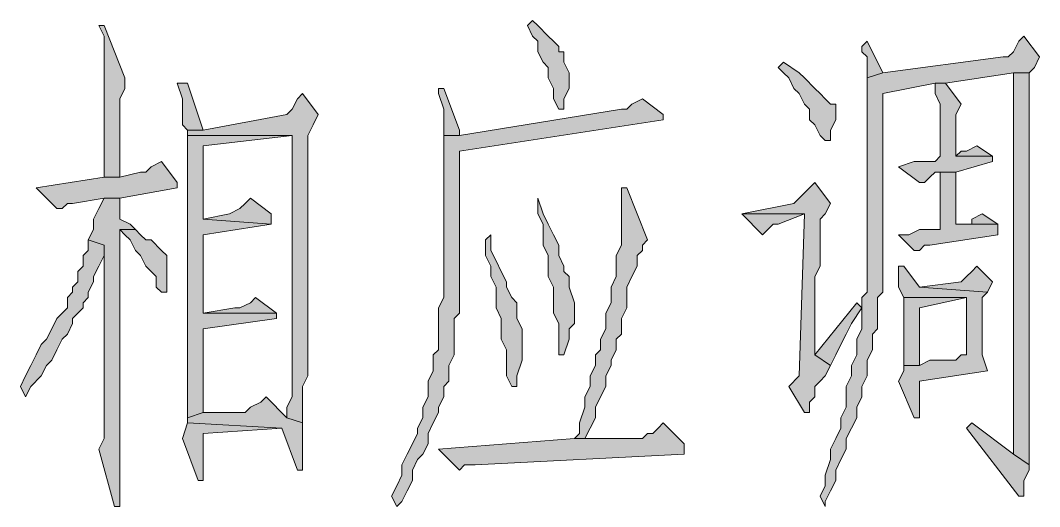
# Model space of a CAD drawing. Header units: millimetres. Extents: x 24 to 410, y 10 to 282.
# Drawn here: x 351.66 to 359.92, y 27.3 to 31.24 of the extents above; entities that cross this region are included whole.
import ezdxf

# ---------------------------------------------------------------- set-up
doc = ezdxf.new("R2010")
doc.units = ezdxf.units.MM

msp = doc.modelspace()

# ---------------------------------------------------------------- hatches: boundary and pattern name
h = msp.add_hatch(color=7)
h.dxf.hatch_style = 2
h.paths.add_polyline_path([(355.811667, 31.242), (355.769333, 31.199667), (355.811667, 31.115), (355.854, 31.072667), (355.854, 30.988), (355.896333, 30.903333), (355.938667, 30.861), (355.938667, 30.776333), (355.981, 30.691667), (355.981, 30.607), (356.023333, 30.522333), (356.065667, 30.522333), (356.065667, 30.607), (356.108, 30.691667), (356.108, 30.818667), (356.065667, 30.903333), (356.065667, 30.988), (356.023333, 30.988), (356.023333, 31.030333), (355.981, 31.072667), (355.938667, 31.115), (355.854, 31.199667)])
h = msp.add_hatch(color=7)
h.dxf.hatch_style = 2
h.paths.add_polyline_path([(352.340333, 31.199667), (352.298, 31.199667), (352.340333, 31.115), (352.340333, 29.972), (352.467333, 29.972), (352.467333, 30.268333), (352.467333, 30.353), (352.467333, 30.607), (352.509667, 30.691667), (352.509667, 30.776333)])
h = msp.add_hatch(color=7)
h.dxf.hatch_style = 2
h.paths.add_polyline_path([(359.791, 31.115), (359.748667, 31.072667), (359.706333, 30.988), (359.664, 30.945667), (359.621667, 30.945667), (358.648, 30.818667), (358.521, 30.776333), (358.521, 29.21), (358.521, 29.125333), (358.521, 29.040667), (358.478667, 28.998333), (358.478667, 28.744333), (358.436333, 28.659667), (358.436333, 28.532667), (358.394, 28.448), (358.394, 28.363333), (358.351667, 28.278667), (358.351667, 28.109333), (358.309333, 28.024667), (358.309333, 27.94), (358.267, 27.855333), (358.224667, 27.770667), (358.224667, 27.686), (358.182333, 27.559), (358.182333, 27.474333), (358.14, 27.389667), (358.182333, 27.305), (358.182333, 27.347333), (358.224667, 27.432), (358.267, 27.516667), (358.267, 27.601333), (358.309333, 27.686), (358.351667, 27.770667), (358.351667, 27.855333), (358.394, 27.94), (358.436333, 28.024667), (358.436333, 28.109333), (358.478667, 28.194), (358.478667, 28.278667), (358.521, 28.363333), (358.521, 28.490333), (358.563333, 28.575), (358.563333, 28.702), (358.605667, 28.744333), (358.605667, 28.998333), (358.648, 29.040667), (358.648, 30.649333), (359.071333, 30.734), (359.156, 30.734), (359.706333, 30.818667), (359.833333, 30.818667), (359.875667, 30.861), (359.918, 30.945667)])
h = msp.add_hatch(color=7)
h.dxf.hatch_style = 2
h.paths.add_polyline_path([(358.521, 31.072667), (358.478667, 31.030333), (358.478667, 30.988), (358.521, 30.945667), (358.521, 30.776333), (358.648, 30.818667)])
h = msp.add_hatch(color=7)
h.dxf.hatch_style = 2
h.paths.add_polyline_path([(357.843667, 30.903333), (357.801333, 30.861), (357.843667, 30.818667), (357.886, 30.776333), (357.928333, 30.691667), (357.970667, 30.649333), (358.013, 30.564667), (358.055333, 30.522333), (358.055333, 30.437667), (358.097667, 30.395333), (358.14, 30.310667), (358.182333, 30.268333), (358.224667, 30.268333), (358.224667, 30.353), (358.267, 30.437667), (358.267, 30.564667), (358.224667, 30.564667), (358.182333, 30.607), (358.14, 30.649333), (358.097667, 30.691667), (358.013, 30.776333), (357.970667, 30.818667)])
h = msp.add_hatch(color=7)
h.dxf.hatch_style = 2
h.paths.add_polyline_path([(359.833333, 30.818667), (359.706333, 30.818667), (359.706333, 27.94), (359.706333, 27.728333), (359.833333, 27.643667), (359.833333, 29.887333), (359.833333, 29.972)])
h = msp.add_hatch(color=7)
h.dxf.hatch_style = 2
h.paths.add_polyline_path([(353.017667, 30.734), (352.933, 30.734), (352.975333, 30.607), (352.975333, 30.395333), (353.017667, 30.353), (353.144667, 30.353)])
h = msp.add_hatch(color=7)
h.dxf.hatch_style = 2
h.paths.add_polyline_path([(359.156, 30.734), (359.071333, 30.734), (359.071333, 30.649333), (359.113667, 30.564667), (359.113667, 30.141333), (359.071333, 30.099), (358.902, 30.099), (358.775, 30.056667), (358.944333, 29.929667), (358.986667, 29.929667), (359.029, 29.972), (359.071333, 30.014333), (359.240667, 30.014333), (359.537, 30.099), (359.537, 30.141333), (359.240667, 30.141333), (359.240667, 30.395333), (359.240667, 30.48), (359.283, 30.564667)])
h = msp.add_hatch(color=7)
h.dxf.hatch_style = 2
h.paths.add_polyline_path([(353.949, 30.649333), (353.906667, 30.607), (353.864333, 30.522333), (353.822, 30.48), (353.144667, 30.353), (353.017667, 30.353), (353.017667, 30.310667), (353.864333, 30.310667), (353.864333, 30.268333), (353.864333, 28.532667), (353.864333, 28.448), (353.864333, 28.194), (353.822, 28.109333), (353.822, 28.024667), (353.949, 27.982333), (353.949, 28.278667), (353.991333, 28.363333), (353.991333, 30.310667), (354.033667, 30.395333), (354.076, 30.48)])
h = msp.add_hatch(color=7)
h.dxf.hatch_style = 2
h.paths.add_polyline_path([(355.092, 30.691667), (355.049667, 30.691667), (355.049667, 30.649333), (355.092, 30.522333), (355.092, 30.310667), (355.219, 30.310667), (355.219, 30.353)])
h = msp.add_hatch(color=7)
h.dxf.hatch_style = 2
h.paths.add_polyline_path([(356.700667, 30.607), (356.616, 30.564667), (356.573667, 30.522333), (356.531333, 30.522333), (355.219, 30.310667), (355.092, 30.310667), (355.092, 30.268333), (355.092, 28.998333), (355.049667, 28.913667), (355.049667, 28.829), (355.049667, 28.744333), (355.049667, 28.575), (355.007333, 28.532667), (355.007333, 28.405667), (354.965, 28.321), (354.965, 28.194), (354.922667, 28.109333), (354.922667, 28.024667), (354.880333, 27.94), (354.880333, 27.897667), (354.838, 27.813), (354.795667, 27.728333), (354.753333, 27.643667), (354.753333, 27.559), (354.711, 27.474333), (354.668667, 27.389667), (354.711, 27.305), (354.753333, 27.347333), (354.795667, 27.432), (354.838, 27.516667), (354.838, 27.601333), (354.880333, 27.686), (354.922667, 27.728333), (354.965, 27.813), (354.965, 27.897667), (355.007333, 27.982333), (355.049667, 28.067), (355.049667, 28.109333), (355.092, 28.194), (355.092, 28.278667), (355.134333, 28.321), (355.134333, 28.448), (355.176667, 28.532667), (355.176667, 28.829), (355.219, 28.871333), (355.219, 30.183667), (356.87, 30.437667), (356.87, 30.48)])
h = msp.add_hatch(color=7)
h.dxf.hatch_style = 2
h.paths.add_polyline_path([(353.017667, 30.310667), (353.017667, 28.151667), (353.017667, 28.109333), (353.017667, 28.024667), (353.144667, 28.067), (353.144667, 28.744333), (353.737333, 28.829), (353.737333, 28.871333), (353.144667, 28.871333), (353.144667, 29.506333), (353.695, 29.591), (353.144667, 29.633333), (353.144667, 30.226), (353.864333, 30.310667)])
h = msp.add_hatch(color=7)
h.dxf.hatch_style = 2
h.paths.add_polyline_path([(359.41, 30.226), (359.325333, 30.183667), (359.283, 30.183667), (359.240667, 30.141333), (359.537, 30.141333)])
h = msp.add_hatch(color=7)
h.dxf.hatch_style = 2
h.paths.add_polyline_path([(352.806, 30.099), (352.721333, 30.056667), (352.679, 30.014333), (352.636667, 30.014333), (352.467333, 29.972), (352.340333, 29.972), (351.79, 29.887333), (351.959333, 29.718), (352.001667, 29.718), (352.044, 29.760333), (352.086333, 29.760333), (352.340333, 29.802667), (352.467333, 29.802667), (352.933, 29.887333), (352.933, 29.929667)])
h = msp.add_hatch(color=7)
h.dxf.hatch_style = 2
h.paths.add_polyline_path([(359.240667, 30.014333), (359.113667, 30.014333), (359.113667, 29.548667), (358.944333, 29.548667), (358.859667, 29.506333), (358.775, 29.506333), (358.902, 29.379333), (358.944333, 29.379333), (358.986667, 29.421667), (359.029, 29.421667), (359.579333, 29.506333), (359.579333, 29.591), (359.240667, 29.591)])
h = msp.add_hatch(color=7)
h.dxf.hatch_style = 2
h.paths.add_polyline_path([(356.573667, 29.887333), (356.531333, 29.887333), (356.531333, 29.802667), (356.531333, 29.421667), (356.489, 29.337), (356.489, 29.167667), (356.446667, 29.083), (356.446667, 28.956), (356.404333, 28.871333), (356.404333, 28.744333), (356.362, 28.659667), (356.362, 28.575), (356.319667, 28.532667), (356.319667, 28.448), (356.277333, 28.363333), (356.277333, 28.278667), (356.235, 28.194), (356.235, 28.109333), (356.192667, 27.982333), (356.192667, 27.897667), (356.150333, 27.855333), (356.235, 27.855333), (356.277333, 27.94), (356.319667, 28.024667), (356.319667, 28.109333), (356.362, 28.194), (356.404333, 28.278667), (356.404333, 28.363333), (356.446667, 28.448), (356.446667, 28.490333), (356.489, 28.575), (356.489, 28.659667), (356.531333, 28.702), (356.531333, 28.829), (356.573667, 28.913667), (356.573667, 29.083), (356.616, 29.167667), (356.658333, 29.252333), (356.658333, 29.337), (356.700667, 29.379333), (356.700667, 29.421667), (356.743, 29.464)])
h = msp.add_hatch(color=7)
h.dxf.hatch_style = 2
h.paths.add_polyline_path([(358.097667, 29.929667), (358.055333, 29.887333), (358.013, 29.845), (357.970667, 29.802667), (357.928333, 29.760333), (357.505, 29.675667), (358.013, 29.675667), (357.970667, 28.363333), (357.886, 28.278667), (358.013, 28.067), (358.055333, 28.067), (358.055333, 28.109333), (358.055333, 28.151667), (358.097667, 28.194), (358.097667, 28.278667), (358.14, 28.321), (358.182333, 28.363333), (358.224667, 28.448), (358.097667, 28.532667), (358.097667, 29.167667), (358.14, 29.252333), (358.14, 29.337), (358.14, 29.633333), (358.182333, 29.675667), (358.224667, 29.760333)])
h = msp.add_hatch(color=7)
h.dxf.hatch_style = 2
h.paths.add_polyline_path([(352.467333, 29.802667), (352.340333, 29.802667), (352.298, 29.718), (352.255667, 29.633333), (352.255667, 29.548667), (352.213333, 29.464), (352.340333, 29.421667), (352.340333, 27.94), (352.340333, 27.855333), (352.298, 27.770667), (352.425, 27.305), (352.467333, 27.305), (352.467333, 27.347333), (352.467333, 29.548667), (352.594333, 29.548667), (352.552, 29.591), (352.467333, 29.633333)])
h = msp.add_hatch(color=7)
h.dxf.hatch_style = 2
h.paths.add_polyline_path([(353.525667, 29.802667), (353.483333, 29.760333), (353.441, 29.718), (353.356333, 29.675667), (353.144667, 29.633333), (353.695, 29.591), (353.695, 29.675667)])
h = msp.add_hatch(color=7)
h.dxf.hatch_style = 2
h.paths.add_polyline_path([(355.854, 29.802667), (355.854, 29.675667), (355.896333, 29.591), (355.896333, 29.421667), (355.938667, 29.337), (355.938667, 29.167667), (355.981, 29.083), (355.981, 28.871333), (356.023333, 28.786667), (356.023333, 28.532667), (356.065667, 28.532667), (356.108, 28.659667), (356.108, 28.744333), (356.150333, 28.786667), (356.150333, 28.956), (356.108, 29.083), (356.108, 29.125333), (356.108, 29.167667), (356.065667, 29.21), (356.065667, 29.252333), (356.023333, 29.337), (356.023333, 29.421667), (355.981, 29.506333), (355.938667, 29.591), (355.896333, 29.675667)])
h = msp.add_hatch(color=7)
h.dxf.hatch_style = 2
h.paths.add_polyline_path([(357.505, 29.675667), (357.674333, 29.506333), (357.716667, 29.548667), (357.759, 29.591), (357.801333, 29.591), (358.013, 29.675667)])
h = msp.add_hatch(color=7)
h.dxf.hatch_style = 2
h.paths.add_polyline_path([(359.452333, 29.675667), (359.367667, 29.633333), (359.367667, 29.591), (359.325333, 29.591), (359.240667, 29.591), (359.579333, 29.591)])
h = msp.add_hatch(color=7)
h.dxf.hatch_style = 2
h.paths.add_polyline_path([(352.594333, 29.548667), (352.467333, 29.548667), (352.509667, 29.506333), (352.552, 29.464), (352.594333, 29.379333), (352.636667, 29.337), (352.679, 29.252333), (352.721333, 29.21), (352.763667, 29.167667), (352.763667, 29.083), (352.806, 29.040667), (352.848333, 29.040667), (352.848333, 29.167667), (352.848333, 29.337), (352.806, 29.379333), (352.721333, 29.464), (352.679, 29.464), (352.636667, 29.506333)])
h = msp.add_hatch(color=7)
h.dxf.hatch_style = 2
h.paths.add_polyline_path([(355.473, 29.506333), (355.430667, 29.464), (355.430667, 29.337), (355.473, 29.252333), (355.473, 29.167667), (355.515333, 29.083), (355.515333, 28.913667), (355.557667, 28.829), (355.557667, 28.659667), (355.6, 28.575), (355.6, 28.363333), (355.642333, 28.278667), (355.684667, 28.278667), (355.684667, 28.363333), (355.727, 28.490333), (355.727, 28.744333), (355.684667, 28.829), (355.684667, 28.871333), (355.684667, 28.956), (355.642333, 28.998333), (355.6, 29.083), (355.6, 29.125333), (355.557667, 29.21), (355.515333, 29.294667), (355.473, 29.379333)])
h = msp.add_hatch(color=7)
h.dxf.hatch_style = 2
h.paths.add_polyline_path([(352.213333, 29.464), (352.213333, 29.379333), (352.171, 29.337), (352.171, 29.252333), (352.128667, 29.21), (352.128667, 29.125333), (352.086333, 29.083), (352.086333, 29.040667), (352.044, 28.998333), (352.044, 28.913667), (352.001667, 28.871333), (351.959333, 28.829), (351.917, 28.744333), (351.874667, 28.659667), (351.832333, 28.617333), (351.79, 28.532667), (351.747667, 28.448), (351.705333, 28.363333), (351.663, 28.278667), (351.705333, 28.194), (351.747667, 28.278667), (351.832333, 28.363333), (351.874667, 28.448), (351.917, 28.490333), (351.959333, 28.575), (352.001667, 28.659667), (352.044, 28.702), (352.086333, 28.786667), (352.086333, 28.829), (352.128667, 28.871333), (352.171, 28.913667), (352.171, 28.956), (352.213333, 28.998333), (352.213333, 29.040667), (352.255667, 29.125333), (352.255667, 29.167667), (352.298, 29.252333), (352.340333, 29.337), (352.340333, 29.421667)])
h = msp.add_hatch(color=7)
h.dxf.hatch_style = 2
h.paths.add_polyline_path([(358.817333, 29.252333), (358.775, 29.252333), (358.775, 29.21), (358.775, 29.083), (358.817333, 28.998333), (359.325333, 28.998333), (359.325333, 28.532667), (359.283, 28.532667), (359.240667, 28.490333), (359.029, 28.490333), (358.944333, 28.448), (358.817333, 28.448), (358.817333, 28.405667), (358.775, 28.321), (358.902, 28.024667), (358.944333, 28.024667), (358.944333, 28.109333), (358.944333, 28.321), (359.494667, 28.405667), (359.452333, 28.532667), (359.452333, 28.998333), (359.494667, 29.040667), (358.944333, 29.083)])
h = msp.add_hatch(color=7)
h.dxf.hatch_style = 2
h.paths.add_polyline_path([(359.41, 29.252333), (359.367667, 29.21), (359.325333, 29.167667), (359.283, 29.125333), (358.944333, 29.083), (359.494667, 29.040667), (359.537, 29.125333)])
h = msp.add_hatch(color=7)
h.dxf.hatch_style = 2
h.paths.add_polyline_path([(353.568, 28.998333), (353.525667, 28.956), (353.441, 28.913667), (353.398667, 28.913667), (353.144667, 28.871333), (353.737333, 28.871333)])
h = msp.add_hatch(color=7)
h.dxf.hatch_style = 2
h.paths.add_polyline_path([(358.817333, 28.998333), (358.817333, 28.448), (358.944333, 28.448), (358.944333, 28.913667), (359.325333, 28.998333)])
h = msp.add_hatch(color=7)
h.dxf.hatch_style = 2
h.paths.add_polyline_path([(358.436333, 28.956), (358.097667, 28.532667), (358.224667, 28.448), (358.267, 28.532667), (358.309333, 28.617333), (358.351667, 28.702), (358.394, 28.786667), (358.478667, 28.913667)])
h = msp.add_hatch(color=7)
h.dxf.hatch_style = 2
h.paths.add_polyline_path([(353.652667, 28.194), (353.610333, 28.151667), (353.525667, 28.109333), (353.483333, 28.067), (353.144667, 28.067), (353.017667, 28.024667), (353.017667, 27.982333), (353.779667, 27.94), (353.906667, 27.601333), (353.949, 27.601333), (353.949, 27.643667), (353.949, 27.982333), (353.822, 28.024667)])
h = msp.add_hatch(color=7)
h.dxf.hatch_style = 2
h.paths.add_polyline_path([(353.017667, 27.982333), (352.975333, 27.855333), (353.102333, 27.516667), (353.144667, 27.516667), (353.144667, 27.897667), (353.779667, 27.94)])
h = msp.add_hatch(color=7)
h.dxf.hatch_style = 2
h.paths.add_polyline_path([(356.87, 27.982333), (356.827667, 27.94), (356.785333, 27.897667), (356.743, 27.897667), (356.700667, 27.855333), (356.150333, 27.855333), (355.049667, 27.770667), (355.219, 27.601333), (355.261333, 27.643667), (355.346, 27.643667), (357.039333, 27.728333), (357.039333, 27.813)])
h = msp.add_hatch(color=7)
h.dxf.hatch_style = 2
h.paths.add_polyline_path([(359.367667, 27.982333), (359.325333, 27.94), (359.748667, 27.389667), (359.791, 27.389667), (359.791, 27.516667), (359.833333, 27.601333), (359.833333, 27.643667), (359.706333, 27.728333)])

# ---------------------------------------------------------------- linework, layer by layer
at = {"color": 7, "lineweight": 0}
for points in [[(355.811667, 31.242), (355.769333, 31.199667), (355.811667, 31.115), (355.854, 31.072667), (355.854, 30.988), (355.896333, 30.903333), (355.938667, 30.861), (355.938667, 30.776333), (355.981, 30.691667), (355.981, 30.607), (356.023333, 30.522333), (356.065667, 30.522333), (356.065667, 30.607), (356.108, 30.691667), (356.108, 30.818667), (356.065667, 30.903333), (356.065667, 30.988), (356.023333, 30.988), (356.023333, 31.030333), (355.981, 31.072667), (355.938667, 31.115), (355.854, 31.199667)], [(352.340333, 31.199667), (352.298, 31.199667), (352.340333, 31.115), (352.340333, 29.972), (352.467333, 29.972), (352.467333, 30.268333), (352.467333, 30.353), (352.467333, 30.607), (352.509667, 30.691667), (352.509667, 30.776333)], [(359.791, 31.115), (359.748667, 31.072667), (359.706333, 30.988), (359.664, 30.945667), (359.621667, 30.945667), (358.648, 30.818667), (358.521, 30.776333), (358.521, 29.21), (358.521, 29.125333), (358.521, 29.040667), (358.478667, 28.998333), (358.478667, 28.744333), (358.436333, 28.659667), (358.436333, 28.532667), (358.394, 28.448), (358.394, 28.363333), (358.351667, 28.278667), (358.351667, 28.109333), (358.309333, 28.024667), (358.309333, 27.94), (358.267, 27.855333), (358.224667, 27.770667), (358.224667, 27.686), (358.182333, 27.559), (358.182333, 27.474333), (358.14, 27.389667), (358.182333, 27.305), (358.182333, 27.347333), (358.224667, 27.432), (358.267, 27.516667), (358.267, 27.601333), (358.309333, 27.686), (358.351667, 27.770667), (358.351667, 27.855333), (358.394, 27.94), (358.436333, 28.024667), (358.436333, 28.109333), (358.478667, 28.194), (358.478667, 28.278667), (358.521, 28.363333), (358.521, 28.490333), (358.563333, 28.575), (358.563333, 28.702), (358.605667, 28.744333), (358.605667, 28.998333), (358.648, 29.040667), (358.648, 30.649333), (359.071333, 30.734), (359.156, 30.734), (359.706333, 30.818667), (359.833333, 30.818667), (359.875667, 30.861), (359.918, 30.945667)], [(358.521, 31.072667), (358.478667, 31.030333), (358.478667, 30.988), (358.521, 30.945667), (358.521, 30.776333), (358.648, 30.818667)], [(357.843667, 30.903333), (357.801333, 30.861), (357.843667, 30.818667), (357.886, 30.776333), (357.928333, 30.691667), (357.970667, 30.649333), (358.013, 30.564667), (358.055333, 30.522333), (358.055333, 30.437667), (358.097667, 30.395333), (358.14, 30.310667), (358.182333, 30.268333), (358.224667, 30.268333), (358.224667, 30.353), (358.267, 30.437667), (358.267, 30.564667), (358.224667, 30.564667), (358.182333, 30.607), (358.14, 30.649333), (358.097667, 30.691667), (358.013, 30.776333), (357.970667, 30.818667)], [(359.833333, 30.818667), (359.706333, 30.818667), (359.706333, 27.94), (359.706333, 27.728333), (359.833333, 27.643667), (359.833333, 29.887333), (359.833333, 29.972)], [(353.017667, 30.734), (352.933, 30.734), (352.975333, 30.607), (352.975333, 30.395333), (353.017667, 30.353), (353.144667, 30.353)], [(359.156, 30.734), (359.071333, 30.734), (359.071333, 30.649333), (359.113667, 30.564667), (359.113667, 30.141333), (359.071333, 30.099), (358.902, 30.099), (358.775, 30.056667), (358.944333, 29.929667), (358.986667, 29.929667), (359.029, 29.972), (359.071333, 30.014333), (359.240667, 30.014333), (359.537, 30.099), (359.537, 30.141333), (359.240667, 30.141333), (359.240667, 30.395333), (359.240667, 30.48), (359.283, 30.564667)], [(353.949, 30.649333), (353.906667, 30.607), (353.864333, 30.522333), (353.822, 30.48), (353.144667, 30.353), (353.017667, 30.353), (353.017667, 30.310667), (353.864333, 30.310667), (353.864333, 30.268333), (353.864333, 28.532667), (353.864333, 28.448), (353.864333, 28.194), (353.822, 28.109333), (353.822, 28.024667), (353.949, 27.982333), (353.949, 28.278667), (353.991333, 28.363333), (353.991333, 30.310667), (354.033667, 30.395333), (354.076, 30.48)], [(355.092, 30.691667), (355.049667, 30.691667), (355.049667, 30.649333), (355.092, 30.522333), (355.092, 30.310667), (355.219, 30.310667), (355.219, 30.353)], [(356.700667, 30.607), (356.616, 30.564667), (356.573667, 30.522333), (356.531333, 30.522333), (355.219, 30.310667), (355.092, 30.310667), (355.092, 30.268333), (355.092, 28.998333), (355.049667, 28.913667), (355.049667, 28.829), (355.049667, 28.744333), (355.049667, 28.575), (355.007333, 28.532667), (355.007333, 28.405667), (354.965, 28.321), (354.965, 28.194), (354.922667, 28.109333), (354.922667, 28.024667), (354.880333, 27.94), (354.880333, 27.897667), (354.838, 27.813), (354.795667, 27.728333), (354.753333, 27.643667), (354.753333, 27.559), (354.711, 27.474333), (354.668667, 27.389667), (354.711, 27.305), (354.753333, 27.347333), (354.795667, 27.432), (354.838, 27.516667), (354.838, 27.601333), (354.880333, 27.686), (354.922667, 27.728333), (354.965, 27.813), (354.965, 27.897667), (355.007333, 27.982333), (355.049667, 28.067), (355.049667, 28.109333), (355.092, 28.194), (355.092, 28.278667), (355.134333, 28.321), (355.134333, 28.448), (355.176667, 28.532667), (355.176667, 28.829), (355.219, 28.871333), (355.219, 30.183667), (356.87, 30.437667), (356.87, 30.48)], [(353.017667, 30.310667), (353.017667, 28.151667), (353.017667, 28.109333), (353.017667, 28.024667), (353.144667, 28.067), (353.144667, 28.744333), (353.737333, 28.829), (353.737333, 28.871333), (353.144667, 28.871333), (353.144667, 29.506333), (353.695, 29.591), (353.144667, 29.633333), (353.144667, 30.226), (353.864333, 30.310667)], [(359.41, 30.226), (359.325333, 30.183667), (359.283, 30.183667), (359.240667, 30.141333), (359.537, 30.141333)], [(352.806, 30.099), (352.721333, 30.056667), (352.679, 30.014333), (352.636667, 30.014333), (352.467333, 29.972), (352.340333, 29.972), (351.79, 29.887333), (351.959333, 29.718), (352.001667, 29.718), (352.044, 29.760333), (352.086333, 29.760333), (352.340333, 29.802667), (352.467333, 29.802667), (352.933, 29.887333), (352.933, 29.929667)], [(359.240667, 30.014333), (359.113667, 30.014333), (359.113667, 29.548667), (358.944333, 29.548667), (358.859667, 29.506333), (358.775, 29.506333), (358.902, 29.379333), (358.944333, 29.379333), (358.986667, 29.421667), (359.029, 29.421667), (359.579333, 29.506333), (359.579333, 29.591), (359.240667, 29.591)], [(356.573667, 29.887333), (356.531333, 29.887333), (356.531333, 29.802667), (356.531333, 29.421667), (356.489, 29.337), (356.489, 29.167667), (356.446667, 29.083), (356.446667, 28.956), (356.404333, 28.871333), (356.404333, 28.744333), (356.362, 28.659667), (356.362, 28.575), (356.319667, 28.532667), (356.319667, 28.448), (356.277333, 28.363333), (356.277333, 28.278667), (356.235, 28.194), (356.235, 28.109333), (356.192667, 27.982333), (356.192667, 27.897667), (356.150333, 27.855333), (356.235, 27.855333), (356.277333, 27.94), (356.319667, 28.024667), (356.319667, 28.109333), (356.362, 28.194), (356.404333, 28.278667), (356.404333, 28.363333), (356.446667, 28.448), (356.446667, 28.490333), (356.489, 28.575), (356.489, 28.659667), (356.531333, 28.702), (356.531333, 28.829), (356.573667, 28.913667), (356.573667, 29.083), (356.616, 29.167667), (356.658333, 29.252333), (356.658333, 29.337), (356.700667, 29.379333), (356.700667, 29.421667), (356.743, 29.464)], [(358.097667, 29.929667), (358.055333, 29.887333), (358.013, 29.845), (357.970667, 29.802667), (357.928333, 29.760333), (357.505, 29.675667), (358.013, 29.675667), (357.970667, 28.363333), (357.886, 28.278667), (358.013, 28.067), (358.055333, 28.067), (358.055333, 28.109333), (358.055333, 28.151667), (358.097667, 28.194), (358.097667, 28.278667), (358.14, 28.321), (358.182333, 28.363333), (358.224667, 28.448), (358.097667, 28.532667), (358.097667, 29.167667), (358.14, 29.252333), (358.14, 29.337), (358.14, 29.633333), (358.182333, 29.675667), (358.224667, 29.760333)], [(352.467333, 29.802667), (352.340333, 29.802667), (352.298, 29.718), (352.255667, 29.633333), (352.255667, 29.548667), (352.213333, 29.464), (352.340333, 29.421667), (352.340333, 27.94), (352.340333, 27.855333), (352.298, 27.770667), (352.425, 27.305), (352.467333, 27.305), (352.467333, 27.347333), (352.467333, 29.548667), (352.594333, 29.548667), (352.552, 29.591), (352.467333, 29.633333)], [(353.525667, 29.802667), (353.483333, 29.760333), (353.441, 29.718), (353.356333, 29.675667), (353.144667, 29.633333), (353.695, 29.591), (353.695, 29.675667)], [(355.854, 29.802667), (355.854, 29.675667), (355.896333, 29.591), (355.896333, 29.421667), (355.938667, 29.337), (355.938667, 29.167667), (355.981, 29.083), (355.981, 28.871333), (356.023333, 28.786667), (356.023333, 28.532667), (356.065667, 28.532667), (356.108, 28.659667), (356.108, 28.744333), (356.150333, 28.786667), (356.150333, 28.956), (356.108, 29.083), (356.108, 29.125333), (356.108, 29.167667), (356.065667, 29.21), (356.065667, 29.252333), (356.023333, 29.337), (356.023333, 29.421667), (355.981, 29.506333), (355.938667, 29.591), (355.896333, 29.675667)], [(357.505, 29.675667), (357.674333, 29.506333), (357.716667, 29.548667), (357.759, 29.591), (357.801333, 29.591), (358.013, 29.675667)], [(359.452333, 29.675667), (359.367667, 29.633333), (359.367667, 29.591), (359.325333, 29.591), (359.240667, 29.591), (359.579333, 29.591)], [(352.594333, 29.548667), (352.467333, 29.548667), (352.509667, 29.506333), (352.552, 29.464), (352.594333, 29.379333), (352.636667, 29.337), (352.679, 29.252333), (352.721333, 29.21), (352.763667, 29.167667), (352.763667, 29.083), (352.806, 29.040667), (352.848333, 29.040667), (352.848333, 29.167667), (352.848333, 29.337), (352.806, 29.379333), (352.721333, 29.464), (352.679, 29.464), (352.636667, 29.506333)], [(355.473, 29.506333), (355.430667, 29.464), (355.430667, 29.337), (355.473, 29.252333), (355.473, 29.167667), (355.515333, 29.083), (355.515333, 28.913667), (355.557667, 28.829), (355.557667, 28.659667), (355.6, 28.575), (355.6, 28.363333), (355.642333, 28.278667), (355.684667, 28.278667), (355.684667, 28.363333), (355.727, 28.490333), (355.727, 28.744333), (355.684667, 28.829), (355.684667, 28.871333), (355.684667, 28.956), (355.642333, 28.998333), (355.6, 29.083), (355.6, 29.125333), (355.557667, 29.21), (355.515333, 29.294667), (355.473, 29.379333)], [(352.213333, 29.464), (352.213333, 29.379333), (352.171, 29.337), (352.171, 29.252333), (352.128667, 29.21), (352.128667, 29.125333), (352.086333, 29.083), (352.086333, 29.040667), (352.044, 28.998333), (352.044, 28.913667), (352.001667, 28.871333), (351.959333, 28.829), (351.917, 28.744333), (351.874667, 28.659667), (351.832333, 28.617333), (351.79, 28.532667), (351.747667, 28.448), (351.705333, 28.363333), (351.663, 28.278667), (351.705333, 28.194), (351.747667, 28.278667), (351.832333, 28.363333), (351.874667, 28.448), (351.917, 28.490333), (351.959333, 28.575), (352.001667, 28.659667), (352.044, 28.702), (352.086333, 28.786667), (352.086333, 28.829), (352.128667, 28.871333), (352.171, 28.913667), (352.171, 28.956), (352.213333, 28.998333), (352.213333, 29.040667), (352.255667, 29.125333), (352.255667, 29.167667), (352.298, 29.252333), (352.340333, 29.337), (352.340333, 29.421667)], [(358.817333, 29.252333), (358.775, 29.252333), (358.775, 29.21), (358.775, 29.083), (358.817333, 28.998333), (359.325333, 28.998333), (359.325333, 28.532667), (359.283, 28.532667), (359.240667, 28.490333), (359.029, 28.490333), (358.944333, 28.448), (358.817333, 28.448), (358.817333, 28.405667), (358.775, 28.321), (358.902, 28.024667), (358.944333, 28.024667), (358.944333, 28.109333), (358.944333, 28.321), (359.494667, 28.405667), (359.452333, 28.532667), (359.452333, 28.998333), (359.494667, 29.040667), (358.944333, 29.083)], [(359.41, 29.252333), (359.367667, 29.21), (359.325333, 29.167667), (359.283, 29.125333), (358.944333, 29.083), (359.494667, 29.040667), (359.537, 29.125333)], [(353.568, 28.998333), (353.525667, 28.956), (353.441, 28.913667), (353.398667, 28.913667), (353.144667, 28.871333), (353.737333, 28.871333)], [(358.817333, 28.998333), (358.817333, 28.448), (358.944333, 28.448), (358.944333, 28.913667), (359.325333, 28.998333)], [(358.436333, 28.956), (358.097667, 28.532667), (358.224667, 28.448), (358.267, 28.532667), (358.309333, 28.617333), (358.351667, 28.702), (358.394, 28.786667), (358.478667, 28.913667)], [(353.652667, 28.194), (353.610333, 28.151667), (353.525667, 28.109333), (353.483333, 28.067), (353.144667, 28.067), (353.017667, 28.024667), (353.017667, 27.982333), (353.779667, 27.94), (353.906667, 27.601333), (353.949, 27.601333), (353.949, 27.643667), (353.949, 27.982333), (353.822, 28.024667)], [(353.017667, 27.982333), (352.975333, 27.855333), (353.102333, 27.516667), (353.144667, 27.516667), (353.144667, 27.897667), (353.779667, 27.94)], [(356.87, 27.982333), (356.827667, 27.94), (356.785333, 27.897667), (356.743, 27.897667), (356.700667, 27.855333), (356.150333, 27.855333), (355.049667, 27.770667), (355.219, 27.601333), (355.261333, 27.643667), (355.346, 27.643667), (357.039333, 27.728333), (357.039333, 27.813)], [(359.367667, 27.982333), (359.325333, 27.94), (359.748667, 27.389667), (359.791, 27.389667), (359.791, 27.516667), (359.833333, 27.601333), (359.833333, 27.643667), (359.706333, 27.728333)]]:
    msp.add_lwpolyline(points, close=True, dxfattribs=at)

doc.saveas('drawing.dxf')
